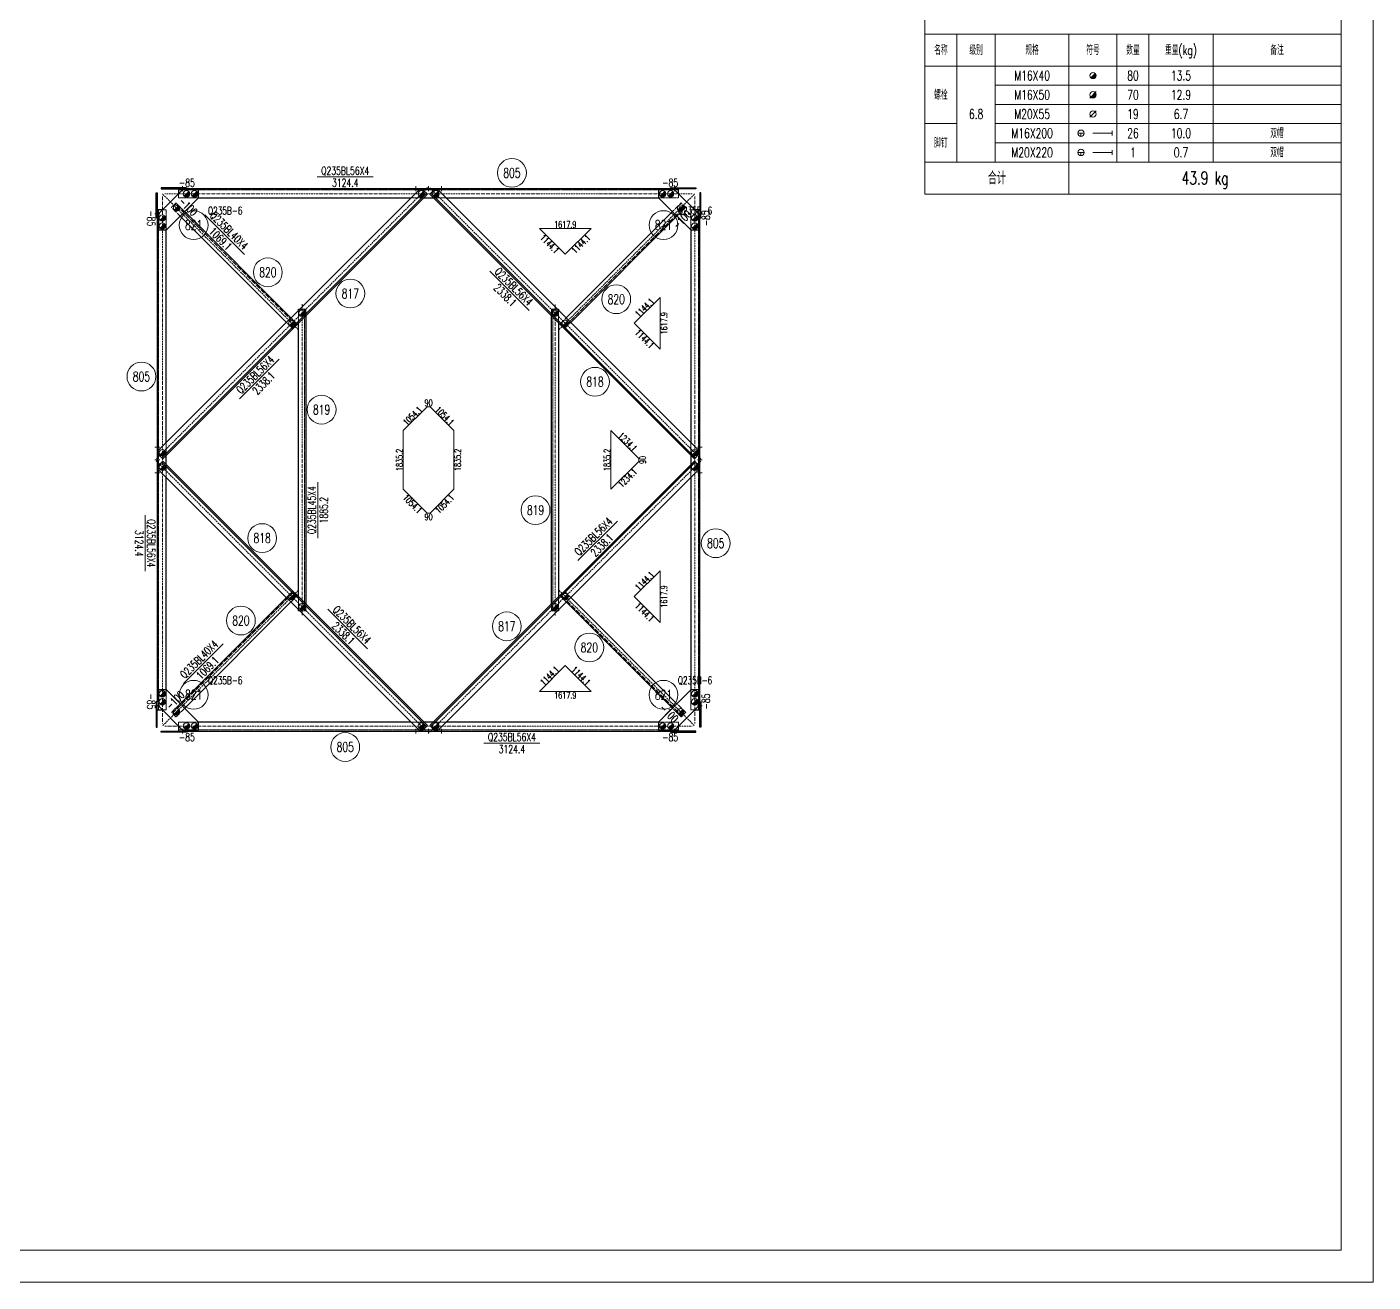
# Model space of a CAD drawing. Extents: x -13400 to 20340, y -61006 to 71674.
# Drawn here: x -4990 to 3420, y -36846 to -29002 of the extents above; entities that cross this region are included whole.
import ezdxf
from ezdxf.enums import TextEntityAlignment as Align

# ---------------------------------------------------------------- set-up
doc = ezdxf.new("R2010")
doc.units = 0
doc.header["$MEASUREMENT"] = 0
doc.linetypes.add('Dash', pattern=[2.75, 2, -0.75])
doc.linetypes.add('DashDot', pattern=[15.6, 9, -3, 0.6, -3])
doc.layers.get('0').update_dxf_attribs({"linetype": 'CONTINUOUS', "lineweight": 25})
doc.styles.get("Standard").update_dxf_attribs({"font": 'simplex.shx', "width": 0.7, "height": 3, "bigfont": 'gbhzfs.shx'})

# ---------------------------------------------------------------- blocks, each defined once
blk = doc.blocks.new('M16X40S')
at = {"color": 3, "linetype": 'Continuous', "lineweight": 13}
blk.add_line((-0.707, -0.707), (0.707, 0.707), dxfattribs=at)
blk.add_circle((0, 0), 1, dxfattribs=at)
for radius in [0.9, 0.8, 0.7, 0.6, 0.5, 0.4, 0.3, 0.2, 0.1]:
    blk.add_arc((0, 0), radius, 225, 45, dxfattribs=at)
blk = doc.blocks.new('M16X50S')
at = {"color": 3, "linetype": 'Continuous', "lineweight": 13}
blk.add_line((-1, -1), (1, 1), dxfattribs=at)
blk.add_circle((0, 0), 1, dxfattribs=at)
for radius in [0.9, 0.8, 0.7, 0.6, 0.5, 0.4, 0.3, 0.2, 0.1]:
    blk.add_arc((0, 0), radius, 225, 45, dxfattribs=at)
blk = doc.blocks.new('M20X55S')
at = {"color": 3, "linetype": 'Continuous', "lineweight": 13}
blk.add_line((-1, -1), (1, 1), dxfattribs=at)
blk.add_circle((0, 0), 1, dxfattribs=at)
blk = doc.blocks.new('StepBoltML')
at = {"color": 3, "linetype": 'Continuous', "lineweight": 13}
for p, q in [((-4.75, 0), (-2.75, 0)), ((-3.75, 0), (-3.75, -1)), ((0, 0), (6, 0)), ((6, -0.75), (6, 0.75))]:
    blk.add_line(p, q, dxfattribs=at)
blk.add_circle((-3.75, 0), 1, dxfattribs=at)

msp = doc.modelspace()

# ---------------------------------------------------------------- linework, layer by layer
at = {"color": 7, "linetype": 'Continuous', "lineweight": 18}
for p, q in [((3419.73684, -36846.00648), (3419.73684, -24966.00648)), ((3219.73684, -36646.00648), (3219.73684, -25166.00648)), ((-12900.26316, -36646.00648), (3219.73684, -36646.00648)), ((-13400.26316, -36846.00648), (3419.73684, -36846.00648))]:
    msp.add_line(p, q, dxfattribs=at)
at = {"color": 7, "linetype": 'Continuous', "lineweight": 13}
for p, q in [((-2826.70262, -29937.73049), (-3176.70262, -29937.73049)), ((-3630.29582, -30423.98909), (-3877.7832, -30176.50171)), ((-1851.62853, -30774.72784), (-2099.11591, -30527.24046)), ((-3413.90719, -31078.3398), (-3661.39456, -31325.82717)), ((-3173.2936, -31846.87679), (-3173.2936, -32196.87679)), ((-4250.90454, -32053.41389), (-4250.90454, -32403.41389)), ((-1548.01657, -32337.00649), (-1300.5292, -32089.51912)), ((-3110.29523, -32640.61845), (-2862.80786, -32888.10583)), ((-3764.64594, -32857.00709), (-4012.13331, -33104.49446)), ((-2135.22114, -33477.6158), (-1785.22114, -33477.6158))]:
    msp.add_line(p, q, dxfattribs=at)
at = {"color": 2, "linetype": 'DashDot', "lineweight": 15}
for p, q in [((-2487.07101, -30005.83962), (-4182.79541, -31701.56402)), ((-779.12836, -31701.56402), (-2474.85275, -30005.83962)), ((-3296.04236, -30892.59284), (-4143.90488, -30044.73032)), ((-4143.90454, -30060.45092), (-4143.90454, -33354.89537)), ((-833.73966, -30044.73049), (-4128.1841, -30044.73049)), ((-1665.88158, -30892.59267), (-818.01906, -30044.73015)), ((-818.01923, -33354.89537), (-818.01923, -30060.45092)), ((-3271.2936, -30735.06221), (-3271.2936, -32680.28408)), ((-1690.63017, -32680.28408), (-1690.63017, -30735.06221)), ((-4182.79541, -31713.78227), (-2487.07101, -33409.50667)), ((-2474.85275, -33409.50667), (-779.12836, -31713.78227)), ((-3296.04218, -32522.75362), (-4143.90471, -33370.61614)), ((-1665.88141, -32522.75345), (-818.01888, -33370.61597)), ((-4128.1841, -33370.6158), (-833.73966, -33370.6158))]:
    msp.add_line(p, q, dxfattribs=at)
at = {"color": 1, "linetype": 'Dash', "lineweight": 20}
for p, q in [((-3993.1841, -30012.73049), (-4043.1841, -30012.73049)), ((-918.73966, -30020.73049), (-4043.1841, -30020.73049)), ((-918.73966, -30012.73049), (-968.73966, -30012.73049)), ((-4059.05207, -30101.29886), (-4087.33634, -30129.58313)), ((-3308.77028, -30862.89436), (-4064.70892, -30106.95572)), ((-4004.40227, -30155.94866), (-4059.05207, -30101.29886)), ((-4043.1841, -30044.73049), (-4043.1841, -30068.73049)), ((-4043.1841, -30068.73049), (-3918.1841, -30068.73049)), ((-2589.55986, -30068.73049), (-2510.3639, -30068.73049)), ((-2451.55986, -30068.73049), (-2372.3639, -30068.73049)), ((-1043.73966, -30068.73049), (-918.73966, -30068.73049)), ((-902.87187, -30101.29869), (-957.52167, -30155.94849)), ((-918.73966, -30068.73049), (-918.73966, -30044.73049)), ((-874.5876, -30129.58296), (-902.87187, -30101.29869)), ((-4175.90454, -30145.45092), (-4175.90454, -30195.45092)), ((-4167.90454, -30145.45092), (-4167.90454, -33269.89537)), ((-4119.90454, -30145.45092), (-4143.90454, -30145.45092)), ((-4119.90454, -30270.45092), (-4119.90454, -30145.45092)), ((-4087.33634, -30129.58313), (-4032.68654, -30184.23293)), ((-1636.18309, -30879.86475), (-880.24445, -30123.92611)), ((-929.23739, -30184.23276), (-874.5876, -30129.58296)), ((-818.01923, -30145.45092), (-842.01923, -30145.45092)), ((-842.01923, -30145.45092), (-842.01923, -30270.45092)), ((-794.01923, -33269.89537), (-794.01923, -30145.45092)), ((-786.01923, -30195.45092), (-786.01923, -30145.45092)), ((-3293.2936, -30851.66019), (-3293.2936, -30772.46423)), ((-3285.89158, -30765.06221), (-3248.2936, -30765.06221)), ((-3256.2936, -30765.06221), (-3256.2936, -32650.28408)), ((-3248.2936, -30765.06221), (-3248.2936, -30806.66019)), ((-1713.63017, -30806.66019), (-1713.63017, -30765.06221)), ((-1713.63017, -30765.06221), (-1676.03219, -30765.06221)), ((-1705.63017, -32650.28408), (-1705.63017, -30765.06221)), ((-1668.63017, -30772.46423), (-1668.63017, -30851.66019)), ((-3368.87442, -30848.04505), (-3331.3977, -30885.52177)), ((-3303.11342, -30857.2375), (-3340.59015, -30819.76078)), ((-3331.3977, -30885.52177), (-3303.11342, -30857.2375)), ((-1621.33379, -30819.76061), (-1658.81051, -30857.23733)), ((-1658.81051, -30857.23733), (-1630.52624, -30885.5216)), ((-1630.52624, -30885.5216), (-1593.04952, -30848.04488)), ((-4119.90454, -31678.27112), (-4119.90454, -31599.07517)), ((-842.01923, -31599.07517), (-842.01923, -31678.27112)), ((-4119.90454, -31816.27112), (-4119.90454, -31737.07517)), ((-842.01923, -31737.07517), (-842.01923, -31816.27112)), ((-3325.74067, -32535.48154), (-4081.67931, -33291.42018)), ((-3331.39752, -32529.82469), (-3368.87425, -32567.30141)), ((-3303.11325, -32558.10896), (-3331.39752, -32529.82469)), ((-1630.52607, -32529.82452), (-1658.81034, -32558.10879)), ((-1593.04934, -32567.30124), (-1630.52607, -32529.82452)), ((-3340.58998, -32595.58568), (-3303.11325, -32558.10896)), ((-3293.2936, -32642.88206), (-3293.2936, -32563.6861)), ((-3248.2936, -32608.6861), (-3248.2936, -32650.28408)), ((-1713.63017, -32650.28408), (-1713.63017, -32608.6861)), ((-1668.63017, -32563.6861), (-1668.63017, -32642.88206)), ((-1658.81034, -32558.10879), (-1621.33361, -32595.58551)), ((-1653.15348, -32552.45193), (-897.21484, -33308.39057)), ((-3248.2936, -32650.28408), (-3285.89158, -32650.28408)), ((-1676.03219, -32650.28408), (-1713.63017, -32650.28408)), ((-4119.90454, -33269.89537), (-4119.90454, -33144.89537)), ((-842.01923, -33144.89537), (-842.01923, -33269.89537)), ((-4175.90454, -33219.89537), (-4175.90454, -33269.89537)), ((-4143.90454, -33269.89537), (-4119.90454, -33269.89537)), ((-4032.68637, -33231.11353), (-4087.33617, -33285.76333)), ((-4087.33617, -33285.76333), (-4059.05189, -33314.0476)), ((-4059.05189, -33314.0476), (-4004.4021, -33259.3978)), ((-957.52149, -33259.39763), (-902.8717, -33314.04743)), ((-874.58743, -33285.76316), (-929.23722, -33231.11336)), ((-902.8717, -33314.04743), (-874.58743, -33285.76316)), ((-842.01923, -33269.89537), (-818.01923, -33269.89537)), ((-786.01923, -33269.89537), (-786.01923, -33219.89537)), ((-3918.1841, -33346.6158), (-4043.1841, -33346.6158)), ((-4043.1841, -33346.6158), (-4043.1841, -33370.6158)), ((-2510.3639, -33346.6158), (-2589.55986, -33346.6158)), ((-2372.3639, -33346.6158), (-2451.55986, -33346.6158)), ((-918.73966, -33346.6158), (-1043.73966, -33346.6158)), ((-918.73966, -33370.6158), (-918.73966, -33346.6158)), ((-4043.1841, -33394.6158), (-918.73966, -33394.6158)), ((-4043.1841, -33402.6158), (-3993.1841, -33402.6158)), ((-968.73966, -33402.6158), (-918.73966, -33402.6158))]:
    msp.add_line(p, q, dxfattribs=at)
at = {"color": 7, "linetype": 'Continuous', "lineweight": 30}
for p, q in [((-2494.14208, -30041.19496), (-4147.44007, -31694.49295)), ((-814.48369, -31694.49295), (-2467.78169, -30041.19496)), ((-4147.44007, -31720.85334), (-2494.14208, -33374.15133)), ((-2467.78169, -33374.15133), (-814.48369, -31720.85334))]:
    msp.add_line(p, q, dxfattribs=at)
at = {"color": 1, "linetype": 'Continuous', "lineweight": 18}
for p, q in [((-1465.19631, -30260.45613), (-1788.78484, -30260.45614)), ((-1788.78484, -30260.45614), (-1626.9906, -30422.25039)), ((-1626.9906, -30422.25039), (-1465.19631, -30260.45613)), ((-1033.74494, -30691.9075), (-1195.53922, -30853.70176)), ((-1033.74494, -31015.49605), (-1033.74494, -30691.9075)), ((-1195.53922, -30853.70176), (-1033.74494, -31015.49605)), ((-2489.96188, -31375.08461), (-2639.02823, -31524.15096)), ((-2471.96188, -31375.08461), (-2489.96188, -31375.08461)), ((-2322.89554, -31524.15096), (-2471.96188, -31375.08461)), ((-2639.02823, -31524.15096), (-2639.02823, -31891.19533)), ((-2322.89554, -31891.19533), (-2322.89554, -31524.15096)), ((-1167.0636, -31698.67314), (-1341.58579, -31524.15096)), ((-1341.58579, -31524.15096), (-1341.58579, -31891.19533)), ((-1167.0636, -31716.67314), (-1167.0636, -31698.67314)), ((-1341.58579, -31891.19533), (-1167.0636, -31716.67314)), ((-2639.02823, -31891.19533), (-2489.96188, -32040.26168)), ((-2471.96188, -32040.26168), (-2322.89554, -31891.19533)), ((-2489.96188, -32040.26168), (-2471.96188, -32040.26168)), ((-1033.74488, -32399.85018), (-1195.53913, -32561.64443)), ((-1033.74487, -32723.43871), (-1033.74488, -32399.85018)), ((-1195.53913, -32561.64443), (-1033.74487, -32723.43871)), ((-1626.9905, -32993.09581), (-1788.78478, -33154.89009)), ((-1465.19624, -33154.89009), (-1626.9905, -32993.09581)), ((-1788.78478, -33154.89009), (-1465.19624, -33154.89009))]:
    msp.add_line(p, q, dxfattribs=at)
at = {"color": 3, "linetype": 'Continuous', "lineweight": 13}
for points in [[(619.73684, -28746.00648), (619.73684, -29046.00648), (3219.73684, -29046.00648), (3219.73684, -28746.00648)], [(619.73684, -29046.00648), (619.73684, -29246.00648), (819.73684, -29246.00648), (819.73684, -29046.00648)], [(819.73684, -29046.00648), (819.73684, -29246.00648), (1059.73684, -29246.00648), (1059.73684, -29046.00648)], [(1059.73684, -29046.00648), (1059.73684, -29246.00648), (1519.73684, -29246.00648), (1519.73684, -29046.00648)], [(1519.73684, -29046.00648), (1519.73684, -29246.00648), (1819.73684, -29246.00648), (1819.73684, -29046.00648)], [(1819.73684, -29046.00648), (1819.73684, -29246.00648), (2019.73684, -29246.00648), (2019.73684, -29046.00648)], [(2019.73684, -29046.00648), (2019.73684, -29246.00648), (2419.73684, -29246.00648), (2419.73684, -29046.00648)], [(2419.73684, -29046.00648), (2419.73684, -29246.00648), (3219.73684, -29246.00648), (3219.73684, -29046.00648)], [(619.73684, -29246.00648), (619.73684, -29606.00648), (819.73684, -29606.00648), (819.73684, -29246.00648)], [(819.73684, -29246.00648), (819.73684, -29846.00648), (1059.73684, -29846.00648), (1059.73684, -29246.00648)], [(1059.73684, -29246.00648), (1059.73684, -29366.00648), (1519.73684, -29366.00648), (1519.73684, -29246.00648)], [(1519.73684, -29246.00648), (1519.73684, -29366.00648), (1819.73684, -29366.00648), (1819.73684, -29246.00648)], [(1819.73684, -29246.00648), (1819.73684, -29366.00648), (2019.73684, -29366.00648), (2019.73684, -29246.00648)], [(2019.73684, -29246.00648), (2019.73684, -29366.00648), (2419.73684, -29366.00648), (2419.73684, -29246.00648)], [(2419.73684, -29246.00648), (2419.73684, -29366.00648), (3219.73684, -29366.00648), (3219.73684, -29246.00648)], [(1059.73684, -29366.00648), (1059.73684, -29486.00648), (1519.73684, -29486.00648), (1519.73684, -29366.00648)], [(1519.73684, -29366.00648), (1519.73684, -29486.00648), (1819.73684, -29486.00648), (1819.73684, -29366.00648)], [(1819.73684, -29366.00648), (1819.73684, -29486.00648), (2019.73684, -29486.00648), (2019.73684, -29366.00648)], [(2019.73684, -29366.00648), (2019.73684, -29486.00648), (2419.73684, -29486.00648), (2419.73684, -29366.00648)], [(2419.73684, -29366.00648), (2419.73684, -29486.00648), (3219.73684, -29486.00648), (3219.73684, -29366.00648)], [(1059.73684, -29486.00648), (1059.73684, -29606.00648), (1519.73684, -29606.00648), (1519.73684, -29486.00648)], [(1519.73684, -29486.00648), (1519.73684, -29606.00648), (1819.73684, -29606.00648), (1819.73684, -29486.00648)], [(1819.73684, -29486.00648), (1819.73684, -29606.00648), (2019.73684, -29606.00648), (2019.73684, -29486.00648)], [(2019.73684, -29486.00648), (2019.73684, -29606.00648), (2419.73684, -29606.00648), (2419.73684, -29486.00648)], [(2419.73684, -29486.00648), (2419.73684, -29606.00648), (3219.73684, -29606.00648), (3219.73684, -29486.00648)], [(619.73684, -29606.00648), (619.73684, -29846.00648), (819.73684, -29846.00648), (819.73684, -29606.00648)], [(1059.73684, -29606.00648), (1059.73684, -29726.00648), (1519.73684, -29726.00648), (1519.73684, -29606.00648)], [(1519.73684, -29606.00648), (1519.73684, -29726.00648), (1819.73684, -29726.00648), (1819.73684, -29606.00648)], [(1819.73684, -29606.00648), (1819.73684, -29726.00648), (2019.73684, -29726.00648), (2019.73684, -29606.00648)], [(2019.73684, -29606.00648), (2019.73684, -29726.00648), (2419.73684, -29726.00648), (2419.73684, -29606.00648)], [(2419.73684, -29606.00648), (2419.73684, -29726.00648), (3219.73684, -29726.00648), (3219.73684, -29606.00648)], [(1059.73684, -29726.00648), (1059.73684, -29846.00648), (1519.73684, -29846.00648), (1519.73684, -29726.00648)], [(1519.73684, -29726.00648), (1519.73684, -29846.00648), (1819.73684, -29846.00648), (1819.73684, -29726.00648)], [(1819.73684, -29726.00648), (1819.73684, -29846.00648), (2019.73684, -29846.00648), (2019.73684, -29726.00648)], [(2019.73684, -29726.00648), (2019.73684, -29846.00648), (2419.73684, -29846.00648), (2419.73684, -29726.00648)], [(2419.73684, -29726.00648), (2419.73684, -29846.00648), (3219.73684, -29846.00648), (3219.73684, -29726.00648)], [(619.73684, -29846.00648), (619.73684, -30046.00648), (1519.73684, -30046.00648), (1519.73684, -29846.00648)], [(1519.73684, -29846.00648), (1519.73684, -30046.00648), (3219.73684, -30046.00648), (3219.73684, -29846.00648)]]:
    msp.add_lwpolyline(points, close=True, dxfattribs=at)
at = {"color": 7, "linetype": 'Continuous', "lineweight": 30}
for points in [[(-4169.36038, -31648.53101), (-2540.10402, -30019.27465)], [(-4018.1841, -30019.73049), (-4168.90454, -30170.45092)], [(-3993.1841, -30006.74771), (-4150.83299, -30006.74771)], [(-4150.83299, -30006.74771), (-4150.83299, -30012.73049)], [(-4150.83299, -30012.73049), (-3993.1841, -30012.73049)], [(-4043.1841, -30012.73049), (-4043.1841, -30044.73049)], [(-3918.1841, -30019.73049), (-4018.1841, -30019.73049)], [(-3993.1841, -30012.73049), (-3993.1841, -30006.74771)], [(-968.73966, -30012.73049), (-3993.1841, -30012.73049)], [(-3918.1841, -30069.73049), (-3918.1841, -30019.73049)], [(-2540.10402, -30019.27465), (-2516.06239, -30019.27465)], [(-2516.06239, -30019.27465), (-2488.48522, -30046.85181)], [(-2473.43854, -30046.85181), (-2445.86138, -30019.27465)], [(-2445.86138, -30019.27465), (-2421.81975, -30019.27465)], [(-2421.81975, -30019.27465), (-792.56338, -31648.53101)], [(-943.73966, -30019.73049), (-1043.73966, -30019.73049)], [(-1043.73966, -30019.73049), (-1043.73966, -30069.73049)], [(-968.73966, -30012.73049), (-968.73966, -30006.74771)], [(-968.73966, -30006.74771), (-811.09077, -30006.74771)], [(-811.09077, -30012.73049), (-968.73966, -30012.73049)], [(-793.01923, -30170.45092), (-943.73966, -30019.73049)], [(-918.73966, -30044.73049), (-918.73966, -30012.73049)], [(-811.09077, -30006.74771), (-811.09077, -30012.73049)], [(-4181.88732, -30195.45092), (-4181.88732, -30037.80204)], [(-4181.88732, -30037.80204), (-4175.90454, -30037.80204)], [(-4175.90454, -30037.80204), (-4175.90454, -30195.45092)], [(-2488.48522, -30046.85181), (-4141.78321, -31700.1498)], [(-4118.90454, -30270.45092), (-3918.1841, -30069.73049)], [(-3918.1841, -30068.73049), (-2589.55986, -30068.73049)], [(-2510.3639, -30068.73049), (-2451.55986, -30068.73049)], [(-820.14055, -31700.1498), (-2473.43854, -30046.85181)], [(-2372.3639, -30068.73049), (-1043.73966, -30068.73049)], [(-1043.73966, -30069.73049), (-843.01923, -30270.45092)], [(-786.01923, -30037.80204), (-786.01923, -30195.45092)], [(-780.03645, -30037.80204), (-786.01923, -30037.80204)], [(-780.03645, -30195.45092), (-780.03645, -30037.80204)], [(-4143.90454, -30145.45092), (-4175.90454, -30145.45092)], [(-4168.90454, -30170.45092), (-4168.90454, -30270.45092)], [(-4032.68654, -30184.23293), (-3368.87442, -30848.04505)], [(-3340.59015, -30819.76078), (-4004.40227, -30155.94866)], [(-957.52167, -30155.94849), (-1621.33379, -30819.76061)], [(-1593.04952, -30848.04488), (-929.23739, -30184.23276)], [(-786.01923, -30145.45092), (-818.01923, -30145.45092)], [(-793.01923, -30270.45092), (-793.01923, -30170.45092)], [(-4175.90454, -30195.45092), (-4181.88732, -30195.45092)], [(-4175.90454, -30195.45092), (-4175.90454, -33219.89537)], [(-4168.90454, -30270.45092), (-4118.90454, -30270.45092)], [(-4119.90454, -31599.07517), (-4119.90454, -30270.45092)], [(-843.01923, -30270.45092), (-793.01923, -30270.45092)], [(-842.01923, -30270.45092), (-842.01923, -31599.07517)], [(-786.01923, -33219.89537), (-786.01923, -30195.45092)], [(-786.01923, -30195.45092), (-780.03645, -30195.45092)], [(-3293.2936, -30772.46423), (-3293.2936, -30765.06221)], [(-3293.2936, -30765.06221), (-3285.89158, -30765.06221)], [(-1676.03219, -30765.06221), (-1668.63017, -30765.06221)], [(-1668.63017, -30765.06221), (-1668.63017, -30772.46423)], [(-3293.2936, -32563.6861), (-3293.2936, -30851.66019)], [(-3248.2936, -30806.66019), (-3248.2936, -32608.6861)], [(-1713.63017, -32608.6861), (-1713.63017, -30806.66019)], [(-1668.63017, -30851.66019), (-1668.63017, -32563.6861)], [(-4169.36038, -31672.57264), (-4169.36038, -31648.53101)], [(-4141.78321, -31700.1498), (-4169.36038, -31672.57264)], [(-4119.90454, -31737.07517), (-4119.90454, -31678.27112)], [(-842.01923, -31678.27112), (-842.01923, -31737.07517)], [(-792.56338, -31672.57264), (-820.14055, -31700.1498)], [(-792.56338, -31648.53101), (-792.56338, -31672.57264)], [(-4169.36038, -31742.77365), (-4141.78321, -31715.19649)], [(-4169.36038, -31766.81528), (-4169.36038, -31742.77365)], [(-2540.10402, -33396.07164), (-4169.36038, -31766.81528)], [(-4141.78321, -31715.19649), (-2488.48522, -33368.49448)], [(-2473.43854, -33368.49448), (-820.14055, -31715.19649)], [(-792.56338, -31766.81528), (-2421.81975, -33396.07164)], [(-820.14055, -31715.19649), (-792.56338, -31742.77365)], [(-792.56338, -31742.77365), (-792.56338, -31766.81528)], [(-4119.90454, -33144.89537), (-4119.90454, -31816.27112)], [(-842.01923, -31816.27112), (-842.01923, -33144.89537)], [(-3368.87425, -32567.30141), (-4032.68637, -33231.11353)], [(-4004.4021, -33259.3978), (-3340.58998, -32595.58568)], [(-1621.33361, -32595.58551), (-957.52149, -33259.39763)], [(-929.23722, -33231.11336), (-1593.04934, -32567.30124)], [(-3293.2936, -32650.28408), (-3293.2936, -32642.88206)], [(-3285.89158, -32650.28408), (-3293.2936, -32650.28408)], [(-1668.63017, -32650.28408), (-1676.03219, -32650.28408)], [(-1668.63017, -32642.88206), (-1668.63017, -32650.28408)], [(-4118.90454, -33144.89537), (-4168.90454, -33144.89537)], [(-4168.90454, -33144.89537), (-4168.90454, -33244.89537)], [(-3918.1841, -33345.6158), (-4118.90454, -33144.89537)], [(-843.01923, -33144.89537), (-1043.73966, -33345.6158)], [(-793.01923, -33144.89537), (-843.01923, -33144.89537)], [(-793.01923, -33244.89537), (-793.01923, -33144.89537)], [(-4175.90454, -33219.89537), (-4181.88732, -33219.89537)], [(-4181.88732, -33219.89537), (-4181.88732, -33377.54425)], [(-4175.90454, -33377.54425), (-4175.90454, -33219.89537)], [(-4175.90454, -33269.89537), (-4143.90454, -33269.89537)], [(-4168.90454, -33244.89537), (-4018.1841, -33395.6158)], [(-943.73966, -33395.6158), (-793.01923, -33244.89537)], [(-818.01923, -33269.89537), (-786.01923, -33269.89537)], [(-786.01923, -33377.54425), (-786.01923, -33219.89537)], [(-786.01923, -33219.89537), (-780.03645, -33219.89537)], [(-780.03645, -33219.89537), (-780.03645, -33377.54425)], [(-4181.88732, -33377.54425), (-4175.90454, -33377.54425)], [(-4043.1841, -33370.6158), (-4043.1841, -33402.6158)], [(-3918.1841, -33395.6158), (-3918.1841, -33345.6158)], [(-2589.55986, -33346.6158), (-3918.1841, -33346.6158)], [(-2488.48522, -33368.49448), (-2516.06239, -33396.07164)], [(-2451.55986, -33346.6158), (-2510.3639, -33346.6158)], [(-2445.86138, -33396.07164), (-2473.43854, -33368.49448)], [(-1043.73966, -33346.6158), (-2372.3639, -33346.6158)], [(-1043.73966, -33345.6158), (-1043.73966, -33395.6158)], [(-918.73966, -33402.6158), (-918.73966, -33370.6158)], [(-780.03645, -33377.54425), (-786.01923, -33377.54425)], [(-4150.83299, -33402.6158), (-3993.1841, -33402.6158)], [(-4150.83299, -33408.59858), (-4150.83299, -33402.6158)], [(-3993.1841, -33408.59858), (-4150.83299, -33408.59858)], [(-4018.1841, -33395.6158), (-3918.1841, -33395.6158)], [(-3993.1841, -33402.6158), (-968.73966, -33402.6158)], [(-3993.1841, -33402.6158), (-3993.1841, -33408.59858)], [(-2516.06239, -33396.07164), (-2540.10402, -33396.07164)], [(-2421.81975, -33396.07164), (-2445.86138, -33396.07164)], [(-1043.73966, -33395.6158), (-943.73966, -33395.6158)], [(-811.09077, -33402.6158), (-968.73966, -33402.6158)], [(-968.73966, -33402.6158), (-968.73966, -33408.59858)], [(-968.73966, -33408.59858), (-811.09077, -33408.59858)], [(-811.09077, -33408.59858), (-811.09077, -33402.6158)]]:
    msp.add_lwpolyline(points, dxfattribs=at)
at = {"color": 3, "linetype": 'Continuous', "lineweight": 20}
for points in [[(-4018.1841, -29997.73049), (-4018.1841, -30027.73049)], [(-2560.96188, -29997.73049), (-2560.96188, -30027.73049)], [(-2480.96188, -29997.73049), (-2480.96188, -30027.73049)], [(-2400.96188, -29997.73049), (-2400.96188, -30027.73049)], [(-943.73966, -29997.73049), (-943.73966, -30027.73049)], [(-4190.90454, -30170.45092), (-4160.90454, -30170.45092)], [(-771.01923, -30170.45092), (-801.01923, -30170.45092)], [(-4190.90454, -31627.67314), (-4160.90454, -31627.67314)], [(-771.01923, -31627.67314), (-801.01923, -31627.67314)], [(-4190.90454, -31707.67314), (-4160.90454, -31707.67314)], [(-4190.90454, -31787.67314), (-4160.90454, -31787.67314)], [(-771.01923, -31707.67314), (-801.01923, -31707.67314)], [(-771.01923, -31787.67314), (-801.01923, -31787.67314)], [(-4190.90454, -33244.89537), (-4160.90454, -33244.89537)], [(-771.01923, -33244.89537), (-801.01923, -33244.89537)], [(-4018.1841, -33417.6158), (-4018.1841, -33387.6158)], [(-2560.96188, -33417.6158), (-2560.96188, -33387.6158)], [(-2480.96188, -33417.6158), (-2480.96188, -33387.6158)], [(-2400.96188, -33417.6158), (-2400.96188, -33387.6158)], [(-943.73966, -33417.6158), (-943.73966, -33387.6158)]]:
    msp.add_lwpolyline(points, dxfattribs=at)
at = {"color": 7, "linetype": 'Continuous', "lineweight": 13}
for centre in [(-1960.22114, -29913.73049), (-3948.54075, -30240.09428), (-1013.38302, -30240.09428), (-3485.0894, -30535.25438), (-2969.58098, -30667.95471), (-1308.54312, -30703.54563), (-4274.90454, -31186.9324), (-1441.24345, -31219.05404), (-3149.2936, -31393.4695), (-1812.63017, -32021.87679), (-3520.68031, -32196.29225), (-687.01923, -32228.41389), (-3653.38064, -32711.80066), (-1992.34278, -32747.39158), (-1476.83436, -32880.09191), (-3948.54075, -33175.25201), (-1013.38302, -33175.25201), (-3001.70262, -33501.6158)]:
    msp.add_circle(centre, 90, dxfattribs=at)

# ---------------------------------------------------------------- block references
at = {"color": 3, "linetype": 'Continuous', "lineweight": 13}
for name, p, xscale, yscale, zscale in [('M16X40S', (1669.73684, -29306.00648), 20, 20, 20), ('M16X50S', (1669.73684, -29426.00648), 20, 20, 20), ('M20X55S', (1669.73684, -29546.00648), 20, 20, 20), ('StepBoltML', (1669.73684, -29666.00648), 20, 20, 20), ('StepBoltML', (1669.73684, -29786.00648), 20, 20, 20), ('M16X40S', (-3993.1841, -30044.73049), 20.00000000000454, 20.00000000000454, 20.00000000000454), ('M16X40S', (-3943.1841, -30044.73049), 20.00000000000454, 20.00000000000454, 20.00000000000454), ('M16X40S', (-2525.96188, -30044.73049), 19.99999999998182, 19.99999999998182, 19.99999999998182), ('M16X40S', (-2435.96188, -30044.73049), 19.99999999998182, 19.99999999998182, 19.99999999998182), ('M16X40S', (-1018.73966, -30044.73049), 19.99999999998182, 19.99999999998182, 19.99999999998182), ('M16X40S', (-968.73966, -30044.73049), 19.99999999998182, 19.99999999998182, 19.99999999998182), ('M16X40S', (-4143.90454, -30195.45092), 20.00000000000454, 20.00000000000454, 20.00000000000454), ('M16X40S', (-4055.51653, -30133.11867), 20.00000000000454, 20.00000000000454, 20.00000000000454), ('M16X40S', (-906.4074, -30133.11849), 19.99999999998182, 19.99999999998182, 19.99999999998182), ('M16X40S', (-818.01923, -30195.45092), 19.99999999998182, 19.99999999998182, 19.99999999998182), ('M16X40S', (-4143.90454, -30245.45092), 20.00000000000454, 20.00000000000454, 20.00000000000454), ('M16X40S', (-818.01923, -30245.45092), 19.99999999998182, 19.99999999998182, 19.99999999998182), ('M16X40S', (-3271.2936, -30790.06221), 20.00000000000454, 20.00000000000454, 20.00000000000454), ('M16X40S', (-1690.63017, -30790.06221), 19.99999999998182, 19.99999999998182, 19.99999999998182), ('M16X40S', (-3334.93329, -30853.7019), 20.00000000000454, 20.00000000000454, 20.00000000000454), ('M16X40S', (-1626.99064, -30853.70173), 19.99999999998182, 19.99999999998182, 19.99999999998182), ('M16X40S', (-4143.90454, -31662.67314), 20.00000000000454, 20.00000000000454, 20.00000000000454), ('M16X40S', (-818.01923, -31662.67314), 19.99999999998182, 19.99999999998182, 19.99999999998182), ('M16X40S', (-4143.90454, -31752.67314), 20.00000000000454, 20.00000000000454, 20.00000000000454), ('M16X40S', (-818.01923, -31752.67314), 19.99999999998182, 19.99999999998182, 19.99999999998182), ('M16X40S', (-3334.93312, -32561.64456), 20.00000000000454, 20.00000000000454, 20.00000000000454), ('M16X40S', (-1626.99047, -32561.64439), 19.99999999998182, 19.99999999998182, 19.99999999998182), ('M16X40S', (-3271.2936, -32625.28408), 20.00000000000454, 20.00000000000454, 20.00000000000454), ('M16X40S', (-1690.63017, -32625.28408), 19.99999999998182, 19.99999999998182, 19.99999999998182), ('M16X40S', (-4143.90454, -33169.89537), 20.00000000000454, 20.00000000000454, 20.00000000000454), ('M16X40S', (-4143.90454, -33219.89537), 20.00000000000454, 20.00000000000454, 20.00000000000454), ('M16X40S', (-818.01923, -33169.89537), 19.99999999998182, 19.99999999998182, 19.99999999998182), ('M16X40S', (-818.01923, -33219.89537), 19.99999999998182, 19.99999999998182, 19.99999999998182), ('M16X40S', (-4055.51636, -33282.2278), 20.00000000000454, 20.00000000000454, 20.00000000000454), ('M16X40S', (-906.40723, -33282.22762), 19.99999999998182, 19.99999999998182, 19.99999999998182), ('M16X40S', (-3993.1841, -33370.6158), 20.00000000000454, 20.00000000000454, 20.00000000000454), ('M16X40S', (-3943.1841, -33370.6158), 20.00000000000454, 20.00000000000454, 20.00000000000454), ('M16X40S', (-2525.96188, -33370.6158), 19.99999999998182, 19.99999999998182, 19.99999999998182), ('M16X40S', (-2435.96188, -33370.6158), 19.99999999998182, 19.99999999998182, 19.99999999998182), ('M16X40S', (-1018.73966, -33370.6158), 19.99999999998182, 19.99999999998182, 19.99999999998182), ('M16X40S', (-968.73966, -33370.6158), 19.99999999998182, 19.99999999998182, 19.99999999998182)]:
    msp.add_blockref(name, p, dxfattribs=dict(at, xscale=xscale, yscale=yscale, zscale=zscale))

# ---------------------------------------------------------------- texts
at = {"color": 3, "linetype": 'Continuous', "lineweight": 13, "width": 0.7}
for s, height, p in [('名称', 60, (719.73684, -29146.00648)), ('级别', 60, (939.73684, -29146.00648)), ('规格', 60, (1289.73684, -29146.00648)), ('符号', 60, (1669.73684, -29146.00648)), ('数量', 60, (1919.73684, -29146.00648)), ('重量(kg)', 60, (2219.73684, -29146.00648)), ('备注', 60, (2819.73684, -29146.00648)), ('M16X40', 60, (1289.73684, -29306.00648)), ('80', 60, (1919.73684, -29306.00648)), ('13.5', 60, (2219.73684, -29306.00648)), ('螺栓', 60, (719.73684, -29426.00648)), ('M16X50', 60, (1289.73684, -29426.00648)), ('70', 60, (1919.73684, -29426.00648)), ('12.9', 60, (2219.73684, -29426.00648)), ('6.8', 60, (939.73684, -29546.00648)), ('M20X55', 60, (1289.73684, -29546.00648)), ('19', 60, (1919.73684, -29546.00648)), ('6.7', 60, (2219.73684, -29546.00648)), ('M16X200', 60, (1289.73684, -29666.00648)), ('26', 60, (1919.73684, -29666.00648)), ('10.0', 60, (2219.73684, -29666.00648)), ('双帽', 60, (2819.73684, -29666.00648)), ('脚钉', 60, (719.73684, -29726.00648)), ('M20X220', 60, (1289.73684, -29786.00648)), ('1', 60, (1919.73684, -29786.00648)), ('0.7', 60, (2219.73684, -29786.00648)), ('双帽', 60, (2819.73684, -29786.00648)), ('合计', 80, (1069.73684, -29946.00648)), ('43.9 kg', 80, (2369.73684, -29946.00648))]:
    msp.add_text(s, height=height, dxfattribs=at).set_placement(p, align=Align.MIDDLE_CENTER)
at = {"color": 7, "linetype": 'Continuous', "lineweight": 13, "width": 0.7}
for s, height, p in [('Q235BL56X4', 50, (-3001.70262, -29900.23049)), ('805', 60, (-1960.22114, -29913.73049)), ('-85', 50, (-3990.6841, -29975.23049)), ('3124.4', 50, (-3001.70262, -29975.23049)), ('-85', 50, (-971.23966, -29975.23049)), ('821', 60, (-3948.54075, -30240.09428)), ('821', 60, (-1013.38302, -30240.09428)), ('820', 60, (-3485.0894, -30535.25438)), ('817', 60, (-2969.58098, -30667.95471)), ('820', 60, (-1308.54312, -30703.54563)), ('805', 60, (-4274.90454, -31186.9324)), ('818', 60, (-1441.24345, -31219.05404)), ('819', 60, (-3149.2936, -31393.4695)), ('819', 60, (-1812.63017, -32021.87679)), ('818', 60, (-3520.68031, -32196.29225)), ('805', 60, (-687.01923, -32228.41389)), ('820', 60, (-3653.38064, -32711.80066)), ('817', 60, (-1992.34278, -32747.39158)), ('820', 60, (-1476.83436, -32880.09191)), ('821', 60, (-3948.54075, -33175.25201)), ('821', 60, (-1013.38302, -33175.25201)), ('-85', 50, (-3990.6841, -33440.1158)), ('805', 60, (-3001.70262, -33501.6158)), ('Q235BL56X4', 50, (-1960.22114, -33440.1158)), ('-85', 50, (-971.23966, -33440.1158)), ('3124.4', 50, (-1960.22114, -33515.1158))]:
    msp.add_text(s, height=height, dxfattribs=at).set_placement(p, align=Align.MIDDLE_CENTER)
for s, rotation, p in [('-100', 315, (-3983.03809, -30124.27983)), ('-85', 270, (-4213.40454, -30197.95092)), ('Q235BL40X4', 315, (-3727.52301, -30273.7289)), ('-100', 45, (-897.56857, -30205.59694)), ('-85', 90, (-748.51923, -30197.95092)), ('1069.1', 315, (-3780.55602, -30326.7619)), ('Q235BL56X4', 315, (-1948.85571, -30624.46765)), ('2338.1', 315, (-2001.88872, -30677.50066)), ('Q235BL56X4', 45, (-3564.16738, -31175.56698)), ('2338.1', 45, (-3511.13437, -31228.59999)), ('Q235BL45X4', 90, (-3210.7936, -32021.87679)), ('1885.2', 90, (-3135.7936, -32021.87679)), ('Q235BL56X4', 270, (-4213.40454, -32228.41389)), ('Q235BL56X4', 45, (-1450.78939, -32186.7463)), ('3124.4', 270, (-4288.40454, -32228.41389)), ('2338.1', 45, (-1397.75638, -32239.77931)), ('Q235BL56X4', 315, (-2960.03504, -32737.84563)), ('2338.1', 315, (-3013.06805, -32790.87864)), ('Q235BL40X4', 45, (-3914.90613, -32954.23427)), ('1069.1', 45, (-3861.87312, -33007.26728)), ('-85', 270, (-4213.40454, -33217.39537)), ('-100', 45, (-4064.3552, -33209.74935)), ('-85', 90, (-748.51923, -33217.39537)), ('-100', 315, (-978.88568, -33291.06646))]:
    msp.add_text(s, height=50, rotation=rotation, dxfattribs=at).set_placement(p, align=Align.MIDDLE_CENTER)
for p in [(-3858.54075, -30150.09428), (-923.38302, -30150.09428), (-3858.54075, -33085.25201), (-923.38302, -33085.25201)]:
    msp.add_text('Q235B-6', height=48, dxfattribs=at).set_placement(p, align=Align.MIDDLE_LEFT)
at = {"color": 7, "linetype": 'Continuous', "lineweight": 20, "width": 0.7}
for s, rotation, p in [('1617.9', 0.000002041, (-1626.99058, -30236.45613)), ('1144.1', 315, (-1724.85828, -30358.32383)), ('1144.1', 44.999995919, (-1529.12289, -30358.32382)), ('1144.1', 44.999995919, (-1131.61264, -30755.83407)), ('1617.9', 90, (-1009.74494, -30853.70177)), ('1144.1', 315, (-1131.61264, -30951.56947)), ('1054.1', 45, (-2581.46562, -31432.64722)), ('1054.1', 315, (-2380.45815, -31432.64722)), ('1234.1', 315, (-1237.35413, -31594.44149)), ('1835.2', 90, (-2663.02823, -31707.67314)), ('1835.2', 90, (-2298.89554, -31707.67314)), ('1835.2', 90, (-1365.58579, -31707.67314)), ('90', 90, (-1143.0636, -31707.67314)), ('1234.1', 45, (-1237.35413, -31820.9048)), ('1054.1', 315, (-2581.46562, -31982.69907)), ('1054.1', 45, (-2380.45815, -31982.69907)), ('1144.1', 45, (-1131.61256, -32463.77674)), ('1617.9', 90, (-1009.74487, -32561.64445)), ('1144.1', 314.999995919, (-1131.61256, -32659.51213)), ('1144.1', 45, (-1724.8582, -33057.02238)), ('1144.1', 314.999995919, (-1529.12281, -33057.02239))]:
    msp.add_text(s, height=40, rotation=rotation, dxfattribs=at).set_placement(p, align=Align.MIDDLE_CENTER)
for s, p in [('90', (-2480.96188, -31351.08461)), ('90', (-2480.96188, -32064.26168)), ('1617.9', (-1626.99051, -33178.89009))]:
    msp.add_text(s, height=40, dxfattribs=at).set_placement(p, align=Align.MIDDLE_CENTER)

doc.saveas('drawing.dxf')
